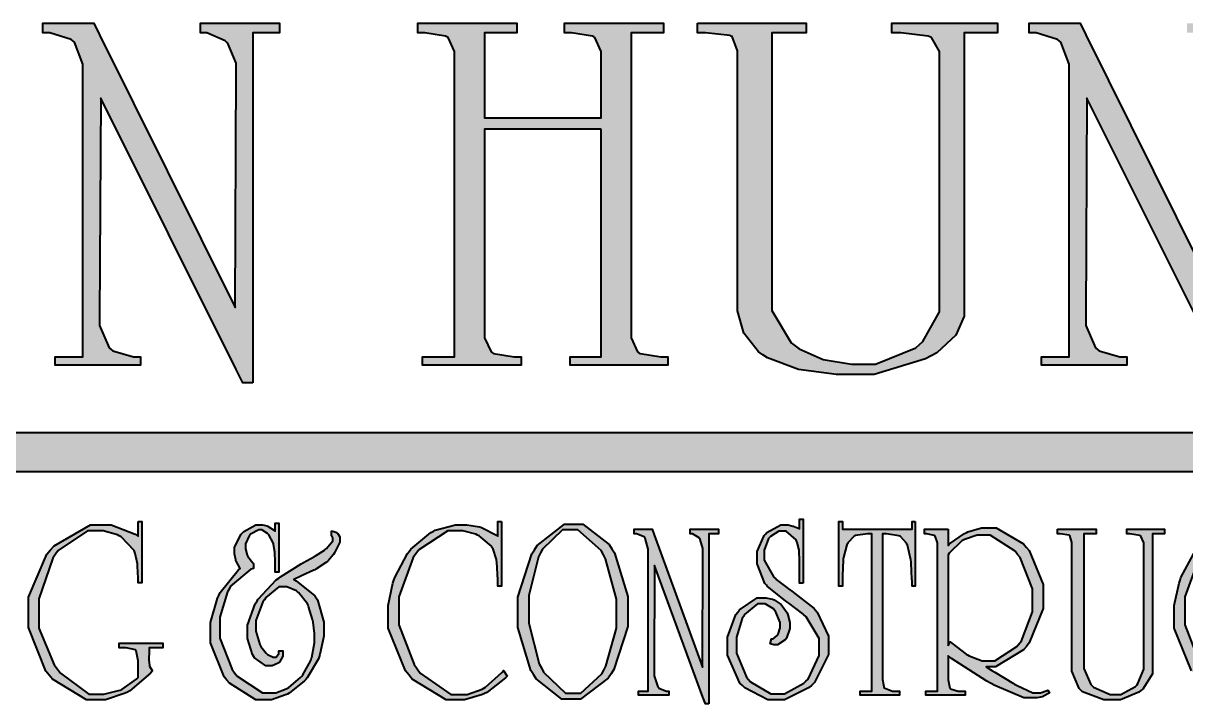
# Model space of a CAD drawing. Header units: inches. Extents: x 20 to 30501, y 10 to 21564.
# Drawn here: x 26789.1 to 27077.5, y 12664.1 to 12832.8 of the extents above; entities that cross this region are included whole.
import ezdxf

# ---------------------------------------------------------------- set-up
doc = ezdxf.new("R2010")
doc.units = ezdxf.units.IN
doc.header["$MEASUREMENT"] = 0
doc.layers.add('cat1', color=252, linetype='Continuous', lineweight=40)

# ---------------------------------------------------------------- blocks, each defined once
blk = doc.blocks.new('Logo lien Hung ENG')
h = blk.add_hatch(color=142)
h.dxf.hatch_style = 1
h.paths.add_polyline_path([(0.66645, 0.06885), (0.6587, 0.06885), (0.65343, 0.07932), (0.5485, 0.28939), (0.54759, 0.11957), (0.54759, 0.11334), (0.55513, 0.09586), (0.55664, 0.09463), (0.55784, 0.0937), (0.57406, 0.08898), (0.57949, 0.08898), (0.57949, 0.08257), (0.51318, 0.08257), (0.51318, 0.08898), (0.53473, 0.08898), (0.53473, 0.3156), (0.52821, 0.33279), (0.52698, 0.33382), (0.52567, 0.33491), (0.50917, 0.34006), (0.5037, 0.34006), (0.5037, 0.34734), (0.5433, 0.34734), (0.54759, 0.33849), (0.65267, 0.12734), (0.65354, 0.31105), (0.65354, 0.31641), (0.64741, 0.33117), (0.64621, 0.33242), (0.64498, 0.33371), (0.6307, 0.34006), (0.62598, 0.34006), (0.62598, 0.34734), (0.68713, 0.34734), (0.68713, 0.34006), (0.66645, 0.34006)])
h = blk.add_hatch(color=142)
h.dxf.hatch_style = 1
h.paths.add_polyline_path([(0.93648, 0.26525), (0.84609, 0.26525), (0.84609, 0.10368), (0.85107, 0.09278), (0.85211, 0.09224), (0.85309, 0.0917), (0.86914, 0.08898), (0.87452, 0.08898), (0.87452, 0.08257), (0.79785, 0.08257), (0.79785, 0.08898), (0.82281, 0.08898), (0.82281, 0.32542), (0.81777, 0.33632), (0.81679, 0.33686), (0.81575, 0.33741), (0.79975, 0.34006), (0.79443, 0.34006), (0.79443, 0.34734), (0.87105, 0.34734), (0.87105, 0.34006), (0.84609, 0.34006), (0.84609, 0.27409), (0.93648, 0.27409), (0.93648, 0.32542), (0.93164, 0.33632), (0.93067, 0.33686), (0.9297, 0.33741), (0.91348, 0.34006), (0.9081, 0.34006), (0.9081, 0.34734), (0.98471, 0.34734), (0.98471, 0.34006), (0.95975, 0.34006), (0.95975, 0.10368), (0.96474, 0.09278), (0.96577, 0.09224), (0.96675, 0.0917), (0.98275, 0.08898), (0.98813, 0.08898), (0.98813, 0.08257), (0.91239, 0.08257), (0.91239, 0.08898), (0.93648, 0.08898)])
h = blk.add_hatch(color=142)
h.dxf.hatch_style = 1
h.paths.add_polyline_path([(1.01107, 0.34734), (1.09549, 0.34734), (1.09549, 0.34006), (1.0688, 0.34006), (1.0688, 0.12495), (1.08382, 0.09984), (1.08686, 0.09745), (1.08985, 0.09511), (1.10857, 0.08692), (1.13038, 0.08334), (1.14904, 0.08334), (1.18039, 0.09609), (1.18327, 0.09864), (1.18582, 0.10092), (1.19879, 0.12398), (1.19879, 0.32542), (1.19249, 0.33632), (1.19125, 0.33686), (1.18995, 0.33741), (1.16878, 0.34006), (1.16179, 0.34006), (1.16179, 0.34734), (1.24355, 0.34734), (1.24355, 0.34006), (1.21773, 0.34006), (1.21773, 0.12039), (1.21132, 0.10591), (1.19652, 0.09224), (1.19228, 0.08979), (1.18799, 0.08741), (1.14795, 0.07531), (1.11882, 0.07531), (1.08942, 0.07916), (1.06543, 0.08811), (1.0618, 0.09066), (1.05849, 0.09293), (1.04699, 0.10742), (1.0421, 0.12452), (1.0421, 0.32611), (1.03809, 0.33703), (1.03734, 0.33746), (1.03652, 0.33789), (1.01742, 0.34006), (1.01107, 0.34006)])
h = blk.add_hatch(color=142)
h.dxf.hatch_style = 1
h.paths.add_polyline_path([(1.43093, 0.06885), (1.42324, 0.06885), (1.41798, 0.07932), (1.31299, 0.28939), (1.31213, 0.11957), (1.31213, 0.11334), (1.31967, 0.09586), (1.32118, 0.09463), (1.32238, 0.0937), (1.33855, 0.08898), (1.34398, 0.08898), (1.34398, 0.08257), (1.27767, 0.08257), (1.27767, 0.08898), (1.29921, 0.08898), (1.29921, 0.3156), (1.29275, 0.33279), (1.29145, 0.33382), (1.29016, 0.33491), (1.27371, 0.34006), (1.26824, 0.34006), (1.26824, 0.34734), (1.30784, 0.34734), (1.31213, 0.33849), (1.41716, 0.12734), (1.41803, 0.31105), (1.41803, 0.31641), (1.41189, 0.33117), (1.4107, 0.33242), (1.40946, 0.33371), (1.39518, 0.34006), (1.39046, 0.34006), (1.39046, 0.34734), (1.45161, 0.34734), (1.45161, 0.34006), (1.43093, 0.34006)])
h = blk.add_hatch(color=142)
h.dxf.hatch_style = 1
h.paths.add_polyline_path([(0, 0.03043), (1.76666, 0.03043), (1.76666, 0), (0, 0)])
h = blk.add_hatch(color=30)
h.dxf.hatch_style = 1
h.paths.add_polyline_path([(0.57753, -0.03862), (0.5803, -0.03862), (0.5803, -0.08593), (0.57753, -0.08593), (0.57753, -0.08251), (0.5771, -0.07314), (0.57705, -0.07226), (0.57693, -0.07134), (0.57531, -0.0632), (0.57509, -0.0625), (0.57455, -0.06108), (0.56441, -0.05034), (0.56288, -0.04958), (0.56159, -0.04893), (0.55041, -0.04568), (0.53836, -0.04568), (0.51563, -0.06087), (0.51346, -0.06395), (0.51129, -0.067), (0.50043, -0.09847), (0.50043, -0.12109), (0.51249, -0.14958), (0.51492, -0.15283), (0.51731, -0.15602), (0.53928, -0.17225), (0.55089, -0.17225), (0.56228, -0.16954), (0.56359, -0.16905), (0.56489, -0.16851), (0.5765, -0.16043), (0.57753, -0.1594), (0.57753, -0.14643), (0.57607, -0.13861), (0.5758, -0.13829), (0.57548, -0.13797), (0.5682, -0.13633), (0.56278, -0.13633), (0.56278, -0.1328), (0.59657, -0.1328), (0.59657, -0.13633), (0.5861, -0.13633), (0.5861, -0.1398), (0.58584, -0.14452), (0.58584, -0.14594), (0.58627, -0.14973), (0.58638, -0.15016), (0.58643, -0.15055), (0.58828, -0.15397), (0.5886, -0.15429), (0.58718, -0.15597), (0.57107, -0.16959), (0.56928, -0.17062), (0.56745, -0.17159), (0.5522, -0.17654), (0.53749, -0.17654), (0.51118, -0.16075), (0.50857, -0.15761), (0.50586, -0.15434), (0.49246, -0.12061), (0.49246, -0.09716), (0.50673, -0.06386), (0.50961, -0.06059), (0.51243, -0.05729), (0.54048, -0.04101), (0.55675, -0.04101), (0.57531, -0.04844), (0.57753, -0.04997)])
h = blk.add_hatch(color=30)
h.dxf.hatch_style = 1
h.paths.add_polyline_path([(0.66689, -0.07107), (0.66689, -0.07497), (0.66493, -0.07547), (0.64925, -0.0887), (0.64806, -0.09087), (0.64681, -0.09298), (0.64079, -0.11257), (0.64079, -0.12884), (0.65039, -0.15315), (0.65235, -0.15576), (0.65425, -0.1583), (0.67384, -0.17111), (0.68431, -0.17111), (0.69234, -0.16818), (0.69336, -0.16764), (0.69434, -0.16704), (0.70346, -0.15934), (0.70432, -0.15836), (0.70514, -0.15733), (0.71132, -0.1462), (0.71175, -0.14501), (0.71214, -0.14377), (0.71414, -0.13243), (0.71414, -0.12532), (0.71317, -0.11637), (0.713, -0.1154), (0.71278, -0.11436), (0.7097, -0.10439), (0.70927, -0.1034), (0.70871, -0.10232), (0.70193, -0.09364), (0.70113, -0.09298), (0.70025, -0.09233), (0.69271, -0.08902), (0.68648, -0.08902), (0.67649, -0.0975), (0.67541, -0.09918), (0.67427, -0.10086), (0.66874, -0.11512), (0.66874, -0.12358), (0.67177, -0.13368), (0.67242, -0.13476), (0.6727, -0.1353), (0.67677, -0.14051), (0.67731, -0.141), (0.67785, -0.14144), (0.68224, -0.14372), (0.68441, -0.14372), (0.68653, -0.14079), (0.68653, -0.13866), (0.68961, -0.13866), (0.68961, -0.14273), (0.68718, -0.14751), (0.6867, -0.14794), (0.6862, -0.14833), (0.68132, -0.15039), (0.67655, -0.15039), (0.66781, -0.14409), (0.66705, -0.14284), (0.66624, -0.14159), (0.66228, -0.12912), (0.66228, -0.11882), (0.6683, -0.10226), (0.66955, -0.10037), (0.67052, -0.09879), (0.68463, -0.08382), (0.68653, -0.08241), (0.68784, -0.08132), (0.70395, -0.07129), (0.70584, -0.0703), (0.71414, -0.06559), (0.71491, -0.06521), (0.72191, -0.06082), (0.72256, -0.06033), (0.72353, -0.05951), (0.72857, -0.0535), (0.72857, -0.05105), (0.72755, -0.04969), (0.72738, -0.04958), (0.72738, -0.04605), (0.72841, -0.04605), (0.73145, -0.04704), (0.73167, -0.04725), (0.73199, -0.04747), (0.73378, -0.05051), (0.73378, -0.05464), (0.72982, -0.06287), (0.72906, -0.06401), (0.72868, -0.06446), (0.72473, -0.06901), (0.72429, -0.0695), (0.72359, -0.07004), (0.71539, -0.07541), (0.71448, -0.07595), (0.71366, -0.07633), (0.7047, -0.0804), (0.70373, -0.08083), (0.6982, -0.08355), (0.70009, -0.08436), (0.71457, -0.09619), (0.71561, -0.09776), (0.71659, -0.09927), (0.72152, -0.11648), (0.72152, -0.12744), (0.71849, -0.14159), (0.71789, -0.14322), (0.71729, -0.1448), (0.70856, -0.15955), (0.70742, -0.16091), (0.70638, -0.16205), (0.6945, -0.17139), (0.6932, -0.17215), (0.69185, -0.17284), (0.68093, -0.17654), (0.66884, -0.17654), (0.64834, -0.16384), (0.64627, -0.16129), (0.64416, -0.15875), (0.63374, -0.13254), (0.63374, -0.11675), (0.63895, -0.09787), (0.64003, -0.09571), (0.64106, -0.09347), (0.655, -0.07616), (0.65674, -0.07497), (0.65636, -0.07443), (0.65354, -0.06922), (0.65338, -0.06873), (0.65316, -0.06819), (0.65213, -0.06358), (0.65213, -0.05832), (0.65745, -0.04829), (0.65853, -0.04725), (0.65956, -0.04616), (0.66868, -0.04101), (0.67399, -0.04101), (0.67757, -0.04194), (0.67802, -0.04215), (0.67839, -0.04232), (0.68317, -0.04557), (0.68377, -0.04605), (0.68377, -0.03982), (0.68653, -0.03982), (0.68653, -0.07769), (0.68377, -0.07769), (0.68377, -0.06895), (0.68355, -0.06326), (0.68355, -0.06277), (0.68349, -0.06222), (0.68257, -0.05637), (0.68246, -0.05572), (0.6823, -0.05501), (0.67893, -0.04883), (0.67845, -0.04829), (0.67791, -0.04769), (0.67329, -0.04491), (0.67177, -0.04491), (0.67102, -0.04497), (0.66456, -0.04839), (0.66402, -0.04898), (0.66348, -0.04952), (0.66075, -0.05572), (0.66075, -0.05962), (0.662, -0.06466), (0.66228, -0.06521), (0.66249, -0.06569), (0.66635, -0.07058)])
h = blk.add_hatch(color=30)
h.dxf.hatch_style = 1
h.paths.add_polyline_path([(0.85911, -0.03862), (0.85911, -0.08865), (0.85634, -0.08865), (0.85634, -0.0837), (0.85553, -0.06998), (0.85542, -0.06901), (0.85525, -0.06798), (0.85238, -0.0593), (0.852, -0.05859), (0.85135, -0.05751), (0.84191, -0.04952), (0.84066, -0.04898), (0.83936, -0.04839), (0.82927, -0.04568), (0.8176, -0.04568), (0.79503, -0.06054), (0.79286, -0.06352), (0.79064, -0.06651), (0.77957, -0.0969), (0.77957, -0.11843), (0.79141, -0.14925), (0.79378, -0.15261), (0.79611, -0.15593), (0.81982, -0.17264), (0.83268, -0.17264), (0.84413, -0.16845), (0.84555, -0.16764), (0.84691, -0.16677), (0.85949, -0.15537), (0.86063, -0.15391), (0.86367, -0.15821), (0.86242, -0.15961), (0.84777, -0.17084), (0.84614, -0.17165), (0.84446, -0.17247), (0.83052, -0.17654), (0.81625, -0.17654), (0.79005, -0.16058), (0.78739, -0.15739), (0.78467, -0.15419), (0.77127, -0.12115), (0.77127, -0.10357), (0.77496, -0.0862), (0.77573, -0.08404), (0.77642, -0.08187), (0.7863, -0.0632), (0.78755, -0.06168), (0.78885, -0.05994), (0.80431, -0.04698), (0.8061, -0.04616), (0.80784, -0.0453), (0.82346, -0.04101), (0.83231, -0.04101), (0.84207, -0.04264), (0.84321, -0.04302), (0.8443, -0.04334), (0.8552, -0.04915), (0.85634, -0.04997), (0.85634, -0.03862)])
h = blk.add_hatch(color=30)
h.dxf.hatch_style = 1
h.paths.add_polyline_path([(0.91824, -0.04491), (0.90648, -0.04491), (0.89091, -0.05984), (0.88938, -0.06287), (0.88786, -0.06586), (0.88027, -0.0958), (0.88027, -0.11734), (0.88841, -0.1487), (0.89009, -0.15195), (0.89171, -0.15522), (0.90892, -0.1715), (0.92063, -0.1715), (0.93685, -0.15657), (0.93853, -0.15359), (0.94017, -0.15061), (0.94846, -0.12115), (0.94846, -0.09864), (0.93984, -0.06743), (0.93816, -0.06423), (0.93642, -0.06098)], flags=16)
h.paths.add_polyline_path([(0.87196, -0.09711), (0.8826, -0.06369), (0.88477, -0.06044), (0.88689, -0.05712), (0.90793, -0.04058), (0.92236, -0.04058), (0.9426, -0.05641), (0.94467, -0.05962), (0.94673, -0.06277), (0.95703, -0.09651), (0.95703, -0.11995), (0.94624, -0.15321), (0.94413, -0.15652), (0.94195, -0.15977), (0.92052, -0.17616), (0.90609, -0.17616), (0.88613, -0.16026), (0.88411, -0.15711), (0.88206, -0.15391), (0.87196, -0.1205)])
h = blk.add_hatch(color=30)
h.dxf.hatch_style = 1
h.paths.add_polyline_path([(1.01998, -0.17968), (1.0172, -0.17968), (1.01536, -0.17458), (0.97792, -0.07264), (0.9776, -0.15505), (0.9776, -0.15804), (0.98031, -0.16655), (0.98085, -0.16715), (0.98128, -0.16758), (0.98699, -0.16991), (0.98893, -0.16991), (0.98893, -0.17301), (0.96534, -0.17301), (0.96534, -0.16991), (0.97299, -0.16991), (0.97299, -0.05989), (0.97066, -0.05154), (0.97023, -0.05105), (0.96973, -0.05051), (0.96388, -0.04801), (0.96198, -0.04801), (0.96198, -0.04448), (0.97607, -0.04448), (0.9776, -0.04877), (1.01509, -0.15132), (1.01536, -0.06212), (1.01536, -0.05951), (1.01318, -0.05236), (1.01275, -0.05176), (1.01232, -0.05111), (1.00723, -0.04801), (1.00554, -0.04801), (1.00554, -0.04448), (1.02735, -0.04448), (1.02735, -0.04801), (1.01998, -0.04801)])
h = blk.add_hatch(color=30)
h.dxf.hatch_style = 1
h.paths.add_polyline_path([(1.09305, -0.08632), (1.09028, -0.08632), (1.09028, -0.06857), (1.09002, -0.06173), (1.08996, -0.06119), (1.08991, -0.06065), (1.08832, -0.05484), (1.08811, -0.05425), (1.08763, -0.05284), (1.07992, -0.04605), (1.07428, -0.04605), (1.0676, -0.05012), (1.06695, -0.05094), (1.06625, -0.05176), (1.06293, -0.06065), (1.06293, -0.06847), (1.07032, -0.08159), (1.07184, -0.08301), (1.07221, -0.08333), (1.08041, -0.08968), (1.08166, -0.09059), (1.08427, -0.09239), (1.10146, -0.1059), (1.10227, -0.10682), (1.104, -0.10872), (1.11268, -0.12733), (1.11268, -0.14144), (1.10189, -0.16314), (1.09978, -0.16521), (1.09777, -0.16709), (1.07856, -0.17654), (1.0656, -0.17654), (1.0477, -0.16743), (1.04591, -0.16564), (1.04395, -0.16368), (1.03441, -0.14198), (1.03441, -0.12819), (1.04096, -0.11051), (1.04232, -0.10866), (1.04363, -0.10682), (1.05741, -0.09765), (1.06398, -0.09765), (1.06934, -0.09868), (1.06993, -0.0989), (1.07048, -0.09912), (1.07591, -0.10291), (1.07645, -0.10351), (1.07688, -0.10389), (1.08052, -0.10932), (1.08084, -0.11002), (1.08111, -0.11073), (1.08263, -0.11675), (1.08263, -0.12141), (1.08009, -0.12879), (1.0796, -0.12955), (1.07906, -0.13026), (1.0732, -0.13396), (1.07032, -0.13396), (1.06771, -0.1333), (1.06755, -0.13319), (1.06848, -0.12929), (1.06967, -0.12929), (1.07298, -0.12673), (1.0733, -0.12625), (1.07363, -0.1257), (1.07525, -0.12076), (1.07525, -0.11794), (1.07514, -0.1168), (1.0713, -0.10752), (1.07064, -0.10682), (1.06993, -0.10607), (1.06353, -0.10232), (1.05773, -0.10232), (1.04764, -0.11046), (1.04666, -0.11208), (1.0458, -0.11355), (1.04145, -0.12798), (1.04145, -0.1404), (1.04916, -0.15918), (1.05073, -0.16102), (1.05225, -0.16282), (1.06799, -0.17187), (1.07867, -0.17187), (1.09353, -0.16384), (1.09511, -0.16227), (1.09679, -0.16054), (1.10531, -0.14236), (1.10531, -0.12923), (1.09532, -0.1123), (1.09332, -0.11051), (1.09278, -0.11002), (1.08203, -0.10189), (1.08046, -0.10075), (1.07835, -0.09923), (1.06517, -0.08854), (1.06461, -0.08789), (1.06343, -0.08648), (1.05741, -0.0714), (1.05741, -0.06184), (1.06278, -0.04943), (1.06386, -0.04823), (1.06489, -0.04698), (1.07563, -0.04101), (1.08149, -0.04101), (1.08507, -0.04204), (1.08561, -0.04226), (1.0861, -0.04248), (1.09002, -0.044), (1.09028, -0.04411), (1.09028, -0.03668), (1.09305, -0.03668)])
h = blk.add_hatch(color=30)
h.dxf.hatch_style = 1
h.paths.add_polyline_path([(1.17996, -0.03862), (1.17996, -0.08865), (1.17746, -0.08865), (1.17746, -0.08436), (1.17736, -0.08311), (1.17677, -0.0709), (1.17671, -0.06972), (1.17655, -0.06819), (1.17389, -0.0568), (1.1735, -0.05604), (1.17307, -0.05523), (1.16846, -0.05018), (1.16798, -0.04997), (1.16727, -0.04964), (1.15767, -0.04801), (1.15446, -0.04801), (1.15446, -0.16091), (1.15545, -0.16634), (1.15566, -0.16677), (1.15582, -0.16726), (1.16217, -0.16991), (1.16764, -0.16991), (1.16764, -0.17301), (1.13727, -0.17301), (1.13727, -0.16991), (1.14617, -0.16991), (1.14617, -0.04801), (1.14291, -0.04801), (1.13368, -0.04932), (1.13314, -0.04958), (1.13255, -0.0498), (1.12767, -0.05512), (1.12728, -0.05593), (1.12685, -0.05669), (1.12424, -0.06629), (1.12414, -0.06743), (1.12398, -0.06852), (1.12343, -0.0804), (1.12343, -0.08865), (1.12067, -0.08865), (1.12067, -0.03862), (1.12343, -0.03862), (1.12343, -0.04448), (1.17746, -0.04448), (1.17746, -0.03862)])
h = blk.add_hatch(color=30)
h.dxf.hatch_style = 1
h.paths.add_polyline_path([(1.20541, -0.04448), (1.20541, -0.05701), (1.20655, -0.05593), (1.21821, -0.04779), (1.21935, -0.04725), (1.22066, -0.04659), (1.23128, -0.04334), (1.24263, -0.04334), (1.26373, -0.05593), (1.26596, -0.05848), (1.26813, -0.06098), (1.27909, -0.08729), (1.27909, -0.10584), (1.26824, -0.13259), (1.26606, -0.13525), (1.26384, -0.13786), (1.24209, -0.15115), (1.23486, -0.15115), (1.23921, -0.15391), (1.24149, -0.15527), (1.25614, -0.16405), (1.25684, -0.16444), (1.25885, -0.16552), (1.27106, -0.17111), (1.27702, -0.17111), (1.28218, -0.16948), (1.28277, -0.16916), (1.28402, -0.17111), (1.28364, -0.17144), (1.27946, -0.17393), (1.27903, -0.17409), (1.27854, -0.1742), (1.27414, -0.17497), (1.264, -0.17497), (1.2417, -0.16552), (1.23813, -0.16368), (1.23535, -0.16222), (1.20811, -0.14464), (1.20541, -0.14258), (1.20541, -0.16118), (1.20677, -0.16748), (1.20703, -0.16786), (1.20731, -0.16818), (1.21323, -0.16991), (1.21859, -0.16991), (1.21859, -0.17301), (1.18821, -0.17301), (1.18821, -0.16991), (1.19711, -0.16991), (1.19711, -0.05512), (1.19532, -0.0498), (1.19499, -0.04958), (1.19461, -0.04932), (1.18892, -0.04801), (1.18702, -0.04801), (1.18702, -0.04448)])
h.paths.add_polyline_path([(1.20541, -0.13476), (1.20693, -0.13162), (1.20817, -0.1327), (1.21935, -0.14116), (1.22032, -0.14176), (1.22163, -0.14252), (1.23178, -0.14648), (1.24149, -0.14648), (1.25868, -0.1353), (1.26216, -0.13086), (1.27084, -0.10855), (1.27084, -0.09071), (1.26118, -0.06646), (1.25928, -0.06401), (1.25732, -0.06152), (1.23796, -0.0492), (1.22786, -0.0492), (1.21821, -0.05236), (1.21713, -0.053), (1.21604, -0.05359), (1.20628, -0.06315), (1.20541, -0.06446)], flags=16)
h = blk.add_hatch(color=30)
h.dxf.hatch_style = 1
h.paths.add_polyline_path([(1.29016, -0.04448), (1.32027, -0.04448), (1.32027, -0.04801), (1.31071, -0.04801), (1.31071, -0.15246), (1.31609, -0.16465), (1.31717, -0.16579), (1.3182, -0.16694), (1.331, -0.17264), (1.33936, -0.17264), (1.35053, -0.16644), (1.35157, -0.16521), (1.35249, -0.16405), (1.3571, -0.15289), (1.3571, -0.05512), (1.35482, -0.0498), (1.35439, -0.04958), (1.35391, -0.04932), (1.34636, -0.04801), (1.34386, -0.04801), (1.34386, -0.04448), (1.37305, -0.04448), (1.37305, -0.04801), (1.36382, -0.04801), (1.36382, -0.15662), (1.35628, -0.16834), (1.35477, -0.16954), (1.35325, -0.17068), (1.33892, -0.17654), (1.32613, -0.17654), (1.30952, -0.17036), (1.30823, -0.16911), (1.30703, -0.16797), (1.30123, -0.1544), (1.30123, -0.05479), (1.29981, -0.04947), (1.29954, -0.04926), (1.29921, -0.04904), (1.29238, -0.04801), (1.29016, -0.04801)])
h = blk.add_hatch(color=30)
h.dxf.hatch_style = 1
h.paths.add_polyline_path([(1.46853, -0.03862), (1.46853, -0.08865), (1.46577, -0.08865), (1.46577, -0.0837), (1.46496, -0.06998), (1.46485, -0.06901), (1.46468, -0.06798), (1.46186, -0.0593), (1.46149, -0.05859), (1.46084, -0.05751), (1.45139, -0.04952), (1.45014, -0.04898), (1.44885, -0.04839), (1.43875, -0.04568), (1.42709, -0.04568), (1.40446, -0.06054), (1.4023, -0.06352), (1.40007, -0.06651), (1.389, -0.0969), (1.389, -0.11843), (1.40082, -0.14925), (1.40321, -0.15261), (1.40555, -0.15593), (1.42931, -0.17264), (1.44211, -0.17264), (1.45361, -0.16845), (1.45503, -0.16764), (1.45638, -0.16677), (1.46892, -0.15537), (1.47006, -0.15391), (1.47316, -0.15821), (1.47191, -0.15961), (1.4572, -0.17084), (1.45557, -0.17165), (1.45389, -0.17247), (1.44, -0.17654), (1.42573, -0.17654), (1.39953, -0.16058), (1.39686, -0.15739), (1.39416, -0.15419), (1.38075, -0.12115), (1.38075, -0.10357), (1.38445, -0.0862), (1.3852, -0.08404), (1.38591, -0.08187), (1.39578, -0.0632), (1.39703, -0.06168), (1.39834, -0.05994), (1.4138, -0.04698), (1.41559, -0.04616), (1.41732, -0.0453), (1.43295, -0.04101), (1.44174, -0.04101), (1.45156, -0.04264), (1.45264, -0.04302), (1.45373, -0.04334), (1.46463, -0.04915), (1.46577, -0.04997), (1.46577, -0.03862)])
at = {"color": 142}
for points in [[(0.66645, 0.06885), (0.6587, 0.06885), (0.65343, 0.07932), (0.5485, 0.28939), (0.54759, 0.11957), (0.54759, 0.11334), (0.55513, 0.09586), (0.55664, 0.09463), (0.55784, 0.0937), (0.57406, 0.08898), (0.57949, 0.08898), (0.57949, 0.08257), (0.51318, 0.08257), (0.51318, 0.08898), (0.53473, 0.08898), (0.53473, 0.3156), (0.52821, 0.33279), (0.52698, 0.33382), (0.52567, 0.33491), (0.50917, 0.34006), (0.5037, 0.34006), (0.5037, 0.34734), (0.5433, 0.34734), (0.54759, 0.33849), (0.65267, 0.12734), (0.65354, 0.31105), (0.65354, 0.31641), (0.64741, 0.33117), (0.64621, 0.33242), (0.64498, 0.33371), (0.6307, 0.34006), (0.62598, 0.34006), (0.62598, 0.34734), (0.68713, 0.34734), (0.68713, 0.34006), (0.66645, 0.34006), (0.66645, 0.06885)], [(0.66645, 0.06885), (0.6587, 0.06885), (0.65343, 0.07932), (0.5485, 0.28939), (0.54759, 0.11957), (0.54759, 0.11334), (0.55513, 0.09586), (0.55664, 0.09463), (0.55784, 0.0937), (0.57406, 0.08898), (0.57949, 0.08898), (0.57949, 0.08257), (0.51318, 0.08257), (0.51318, 0.08898), (0.53473, 0.08898), (0.53473, 0.3156), (0.52821, 0.33279), (0.52698, 0.33382), (0.52567, 0.33491), (0.50917, 0.34006), (0.5037, 0.34006), (0.5037, 0.34734), (0.5433, 0.34734), (0.54759, 0.33849), (0.65267, 0.12734), (0.65354, 0.31105), (0.65354, 0.31641), (0.64741, 0.33117), (0.64621, 0.33242), (0.64498, 0.33371), (0.6307, 0.34006), (0.62598, 0.34006), (0.62598, 0.34734), (0.68713, 0.34734), (0.68713, 0.34006), (0.66645, 0.34006), (0.66645, 0.06885)], [(1.41798, 0.07932), (1.31299, 0.28939), (1.31213, 0.11957), (1.31213, 0.11334), (1.31967, 0.09586), (1.32118, 0.09463), (1.32238, 0.0937), (1.33855, 0.08898), (1.34398, 0.08898), (1.34398, 0.08257), (1.27767, 0.08257), (1.27767, 0.08898), (1.29921, 0.08898), (1.29921, 0.3156), (1.29275, 0.33279), (1.29145, 0.33382), (1.29016, 0.33491), (1.27371, 0.34006), (1.26824, 0.34006), (1.26824, 0.34734), (1.30784, 0.34734), (1.31213, 0.33849), (1.41716, 0.12734)], [(0, 0.03043), (1.76666, 0.03043), (1.76666, 0), (0, 0), (0, 0.03043)]]:
    blk.add_lwpolyline(points, dxfattribs=at)
at = {"color": 142, "flags": 128}
for points in [[(0.93648, 0.26525), (0.84609, 0.26525), (0.84609, 0.10368), (0.85107, 0.09278), (0.85211, 0.09224), (0.85309, 0.0917), (0.86914, 0.08898), (0.87452, 0.08898), (0.87452, 0.08257), (0.79785, 0.08257), (0.79785, 0.08898), (0.82281, 0.08898), (0.82281, 0.32542), (0.81777, 0.33632), (0.81679, 0.33686), (0.81575, 0.33741), (0.79975, 0.34006), (0.79443, 0.34006), (0.79443, 0.34734), (0.87105, 0.34734), (0.87105, 0.34006), (0.84609, 0.34006), (0.84609, 0.27409), (0.93648, 0.27409), (0.93648, 0.32542), (0.93164, 0.33632), (0.93067, 0.33686), (0.9297, 0.33741), (0.91348, 0.34006), (0.9081, 0.34006), (0.9081, 0.34734), (0.98471, 0.34734), (0.98471, 0.34006), (0.95975, 0.34006), (0.95975, 0.10368), (0.96474, 0.09278), (0.96577, 0.09224), (0.96675, 0.0917), (0.98275, 0.08898), (0.98813, 0.08898), (0.98813, 0.08257), (0.91239, 0.08257), (0.91239, 0.08898), (0.93648, 0.08898), (0.93648, 0.26525)], [(0.93648, 0.26525), (0.84609, 0.26525), (0.84609, 0.10368), (0.85107, 0.09278), (0.85211, 0.09224), (0.85309, 0.0917), (0.86914, 0.08898), (0.87452, 0.08898), (0.87452, 0.08257), (0.79785, 0.08257), (0.79785, 0.08898), (0.82281, 0.08898), (0.82281, 0.32542), (0.81777, 0.33632), (0.81679, 0.33686), (0.81575, 0.33741), (0.79975, 0.34006), (0.79443, 0.34006), (0.79443, 0.34734), (0.87105, 0.34734), (0.87105, 0.34006), (0.84609, 0.34006), (0.84609, 0.27409), (0.93648, 0.27409), (0.93648, 0.32542), (0.93164, 0.33632), (0.93067, 0.33686), (0.9297, 0.33741), (0.91348, 0.34006), (0.9081, 0.34006), (0.9081, 0.34734), (0.98471, 0.34734), (0.98471, 0.34006), (0.95975, 0.34006), (0.95975, 0.10368), (0.96474, 0.09278), (0.96577, 0.09224), (0.96675, 0.0917), (0.98275, 0.08898), (0.98813, 0.08898), (0.98813, 0.08257), (0.91239, 0.08257), (0.91239, 0.08898), (0.93648, 0.08898), (0.93648, 0.26525)], [(1.01107, 0.34734), (1.09549, 0.34734), (1.09549, 0.34006), (1.0688, 0.34006), (1.0688, 0.12495), (1.08382, 0.09984), (1.08686, 0.09745), (1.08985, 0.09511), (1.10857, 0.08692), (1.13038, 0.08334), (1.14904, 0.08334), (1.18039, 0.09609), (1.18327, 0.09864), (1.18582, 0.10092), (1.19879, 0.12398), (1.19879, 0.32542), (1.19249, 0.33632), (1.19125, 0.33686), (1.18995, 0.33741), (1.16878, 0.34006), (1.16179, 0.34006), (1.16179, 0.34734), (1.24355, 0.34734), (1.24355, 0.34006), (1.21773, 0.34006), (1.21773, 0.12039), (1.21132, 0.10591), (1.19652, 0.09224), (1.19228, 0.08979), (1.18799, 0.08741), (1.14795, 0.07531), (1.11882, 0.07531), (1.08942, 0.07916), (1.06543, 0.08811), (1.0618, 0.09066), (1.05849, 0.09293), (1.04699, 0.10742), (1.0421, 0.12452), (1.0421, 0.32611), (1.03809, 0.33703), (1.03734, 0.33746), (1.03652, 0.33789), (1.01742, 0.34006), (1.01107, 0.34006), (1.01107, 0.34734)], [(1.41798, 0.07932), (1.31299, 0.28939), (1.31213, 0.11957), (1.31213, 0.11334), (1.31967, 0.09586), (1.32118, 0.09463), (1.32238, 0.0937), (1.33855, 0.08898), (1.34398, 0.08898), (1.34398, 0.08257), (1.27767, 0.08257), (1.27767, 0.08898), (1.29921, 0.08898), (1.29921, 0.3156), (1.29275, 0.33279), (1.29145, 0.33382), (1.29016, 0.33491), (1.27371, 0.34006), (1.26824, 0.34006), (1.26824, 0.34734), (1.30784, 0.34734), (1.31213, 0.33849), (1.41716, 0.12734)]]:
    blk.add_lwpolyline(points, dxfattribs=at)
at = {"color": 30}
for points in [[(0.57753, -0.03862), (0.5803, -0.03862), (0.5803, -0.08593), (0.57753, -0.08593), (0.57753, -0.08251), (0.5771, -0.07314), (0.57705, -0.07226), (0.57693, -0.07134), (0.57531, -0.0632), (0.57509, -0.0625), (0.57455, -0.06108), (0.56441, -0.05034), (0.56288, -0.04958), (0.56159, -0.04893), (0.55041, -0.04568), (0.53836, -0.04568), (0.51563, -0.06087), (0.51346, -0.06395), (0.51129, -0.067), (0.50043, -0.09847), (0.50043, -0.12109), (0.51249, -0.14958), (0.51492, -0.15283), (0.51731, -0.15602), (0.53928, -0.17225), (0.55089, -0.17225), (0.56228, -0.16954), (0.56359, -0.16905), (0.56489, -0.16851), (0.5765, -0.16043), (0.57753, -0.1594), (0.57753, -0.14643), (0.57607, -0.13861), (0.5758, -0.13829), (0.57548, -0.13797), (0.5682, -0.13633), (0.56278, -0.13633), (0.56278, -0.1328), (0.59657, -0.1328), (0.59657, -0.13633), (0.5861, -0.13633), (0.5861, -0.1398), (0.58584, -0.14452), (0.58584, -0.14594), (0.58627, -0.14973), (0.58638, -0.15016), (0.58643, -0.15055), (0.58828, -0.15397), (0.5886, -0.15429), (0.58718, -0.15597), (0.57107, -0.16959), (0.56928, -0.17062), (0.56745, -0.17159), (0.5522, -0.17654), (0.53749, -0.17654), (0.51118, -0.16075), (0.50857, -0.15761), (0.50586, -0.15434), (0.49246, -0.12061), (0.49246, -0.09716), (0.50673, -0.06386), (0.50961, -0.06059), (0.51243, -0.05729), (0.54048, -0.04101), (0.55675, -0.04101), (0.57531, -0.04844), (0.57753, -0.04997), (0.57753, -0.03862)], [(0.57753, -0.03862), (0.5803, -0.03862), (0.5803, -0.08593), (0.57753, -0.08593), (0.57753, -0.08251), (0.5771, -0.07314), (0.57705, -0.07226), (0.57693, -0.07134), (0.57531, -0.0632), (0.57509, -0.0625), (0.57455, -0.06108), (0.56441, -0.05034), (0.56288, -0.04958), (0.56159, -0.04893), (0.55041, -0.04568), (0.53836, -0.04568), (0.51563, -0.06087), (0.51346, -0.06395), (0.51129, -0.067), (0.50043, -0.09847), (0.50043, -0.12109), (0.51249, -0.14958), (0.51492, -0.15283), (0.51731, -0.15602), (0.53928, -0.17225), (0.55089, -0.17225), (0.56228, -0.16954), (0.56359, -0.16905), (0.56489, -0.16851), (0.5765, -0.16043), (0.57753, -0.1594), (0.57753, -0.14643), (0.57607, -0.13861), (0.5758, -0.13829), (0.57548, -0.13797), (0.5682, -0.13633), (0.56278, -0.13633), (0.56278, -0.1328), (0.59657, -0.1328), (0.59657, -0.13633), (0.5861, -0.13633), (0.5861, -0.1398), (0.58584, -0.14452), (0.58584, -0.14594), (0.58627, -0.14973), (0.58638, -0.15016), (0.58643, -0.15055), (0.58828, -0.15397), (0.5886, -0.15429), (0.58718, -0.15597), (0.57107, -0.16959), (0.56928, -0.17062), (0.56745, -0.17159), (0.5522, -0.17654), (0.53749, -0.17654), (0.51118, -0.16075), (0.50857, -0.15761), (0.50586, -0.15434), (0.49246, -0.12061), (0.49246, -0.09716), (0.50673, -0.06386), (0.50961, -0.06059), (0.51243, -0.05729), (0.54048, -0.04101), (0.55675, -0.04101), (0.57531, -0.04844), (0.57753, -0.04997), (0.57753, -0.03862)], [(0.66689, -0.07107), (0.66689, -0.07497), (0.66493, -0.07547), (0.64925, -0.0887), (0.64806, -0.09087), (0.64681, -0.09298), (0.64079, -0.11257), (0.64079, -0.12884), (0.65039, -0.15315), (0.65235, -0.15576), (0.65425, -0.1583), (0.67384, -0.17111), (0.68431, -0.17111), (0.69234, -0.16818), (0.69336, -0.16764), (0.69434, -0.16704), (0.70346, -0.15934), (0.70432, -0.15836), (0.70514, -0.15733), (0.71132, -0.1462), (0.71175, -0.14501), (0.71214, -0.14377), (0.71414, -0.13243), (0.71414, -0.12532), (0.71317, -0.11637), (0.713, -0.1154), (0.71278, -0.11436), (0.7097, -0.10439), (0.70927, -0.1034), (0.70871, -0.10232), (0.70193, -0.09364), (0.70113, -0.09298), (0.70025, -0.09233), (0.69271, -0.08902), (0.68648, -0.08902), (0.67649, -0.0975), (0.67541, -0.09918), (0.67427, -0.10086), (0.66874, -0.11512), (0.66874, -0.12358), (0.67177, -0.13368), (0.67242, -0.13476), (0.6727, -0.1353), (0.67677, -0.14051), (0.67731, -0.141), (0.67785, -0.14144), (0.68224, -0.14372), (0.68441, -0.14372), (0.68653, -0.14079), (0.68653, -0.13866), (0.68961, -0.13866), (0.68961, -0.14273), (0.68718, -0.14751), (0.6867, -0.14794), (0.6862, -0.14833), (0.68132, -0.15039), (0.67655, -0.15039), (0.66781, -0.14409), (0.66705, -0.14284), (0.66624, -0.14159), (0.66228, -0.12912), (0.66228, -0.11882), (0.6683, -0.10226), (0.66955, -0.10037), (0.67052, -0.09879), (0.68463, -0.08382), (0.68653, -0.08241), (0.68784, -0.08132), (0.70395, -0.07129), (0.70584, -0.0703), (0.71414, -0.06559), (0.71491, -0.06521), (0.72191, -0.06082), (0.72256, -0.06033), (0.72353, -0.05951), (0.72857, -0.0535), (0.72857, -0.05105), (0.72755, -0.04969), (0.72738, -0.04958), (0.72738, -0.04605), (0.72841, -0.04605), (0.73145, -0.04704), (0.73167, -0.04725), (0.73199, -0.04747), (0.73378, -0.05051), (0.73378, -0.05464), (0.72982, -0.06287), (0.72906, -0.06401), (0.72868, -0.06446), (0.72473, -0.06901), (0.72429, -0.0695), (0.72359, -0.07004), (0.71539, -0.07541), (0.71448, -0.07595), (0.71366, -0.07633), (0.7047, -0.0804), (0.70373, -0.08083), (0.6982, -0.08355), (0.70009, -0.08436), (0.71457, -0.09619), (0.71561, -0.09776), (0.71659, -0.09927), (0.72152, -0.11648), (0.72152, -0.12744), (0.71849, -0.14159), (0.71789, -0.14322), (0.71729, -0.1448), (0.70856, -0.15955), (0.70742, -0.16091), (0.70638, -0.16205), (0.6945, -0.17139), (0.6932, -0.17215), (0.69185, -0.17284), (0.68093, -0.17654), (0.66884, -0.17654), (0.64834, -0.16384), (0.64627, -0.16129), (0.64416, -0.15875), (0.63374, -0.13254), (0.63374, -0.11675), (0.63895, -0.09787), (0.64003, -0.09571), (0.64106, -0.09347), (0.655, -0.07616), (0.65674, -0.07497), (0.65636, -0.07443), (0.65354, -0.06922), (0.65338, -0.06873), (0.65316, -0.06819), (0.65213, -0.06358), (0.65213, -0.05832), (0.65745, -0.04829), (0.65853, -0.04725), (0.65956, -0.04616), (0.66868, -0.04101), (0.67399, -0.04101), (0.67757, -0.04194), (0.67802, -0.04215), (0.67839, -0.04232), (0.68317, -0.04557), (0.68377, -0.04605), (0.68377, -0.03982), (0.68653, -0.03982), (0.68653, -0.07769), (0.68377, -0.07769), (0.68377, -0.06895), (0.68355, -0.06326), (0.68355, -0.06277), (0.68349, -0.06222), (0.68257, -0.05637), (0.68246, -0.05572), (0.6823, -0.05501), (0.67893, -0.04883), (0.67845, -0.04829), (0.67791, -0.04769), (0.67329, -0.04491), (0.67177, -0.04491), (0.67102, -0.04497), (0.66456, -0.04839), (0.66402, -0.04898), (0.66348, -0.04952), (0.66075, -0.05572), (0.66075, -0.05962), (0.662, -0.06466), (0.66228, -0.06521), (0.66249, -0.06569), (0.66635, -0.07058), (0.66689, -0.07107)], [(0.66689, -0.07107), (0.66689, -0.07497), (0.66493, -0.07547), (0.64925, -0.0887), (0.64806, -0.09087), (0.64681, -0.09298), (0.64079, -0.11257), (0.64079, -0.12884), (0.65039, -0.15315), (0.65235, -0.15576), (0.65425, -0.1583), (0.67384, -0.17111), (0.68431, -0.17111), (0.69234, -0.16818), (0.69336, -0.16764), (0.69434, -0.16704), (0.70346, -0.15934), (0.70432, -0.15836), (0.70514, -0.15733), (0.71132, -0.1462), (0.71175, -0.14501), (0.71214, -0.14377), (0.71414, -0.13243), (0.71414, -0.12532), (0.71317, -0.11637), (0.713, -0.1154), (0.71278, -0.11436), (0.7097, -0.10439), (0.70927, -0.1034), (0.70871, -0.10232), (0.70193, -0.09364), (0.70113, -0.09298), (0.70025, -0.09233), (0.69271, -0.08902), (0.68648, -0.08902), (0.67649, -0.0975), (0.67541, -0.09918), (0.67427, -0.10086), (0.66874, -0.11512), (0.66874, -0.12358), (0.67177, -0.13368), (0.67242, -0.13476), (0.6727, -0.1353), (0.67677, -0.14051), (0.67731, -0.141), (0.67785, -0.14144), (0.68224, -0.14372), (0.68441, -0.14372), (0.68653, -0.14079), (0.68653, -0.13866), (0.68961, -0.13866), (0.68961, -0.14273), (0.68718, -0.14751), (0.6867, -0.14794), (0.6862, -0.14833), (0.68132, -0.15039), (0.67655, -0.15039), (0.66781, -0.14409), (0.66705, -0.14284), (0.66624, -0.14159), (0.66228, -0.12912), (0.66228, -0.11882), (0.6683, -0.10226), (0.66955, -0.10037), (0.67052, -0.09879), (0.68463, -0.08382), (0.68653, -0.08241), (0.68784, -0.08132), (0.70395, -0.07129), (0.70584, -0.0703), (0.71414, -0.06559), (0.71491, -0.06521), (0.72191, -0.06082), (0.72256, -0.06033), (0.72353, -0.05951), (0.72857, -0.0535), (0.72857, -0.05105), (0.72755, -0.04969), (0.72738, -0.04958), (0.72738, -0.04605), (0.72841, -0.04605), (0.73145, -0.04704), (0.73167, -0.04725), (0.73199, -0.04747), (0.73378, -0.05051), (0.73378, -0.05464), (0.72982, -0.06287), (0.72906, -0.06401), (0.72868, -0.06446), (0.72473, -0.06901), (0.72429, -0.0695), (0.72359, -0.07004), (0.71539, -0.07541), (0.71448, -0.07595), (0.71366, -0.07633), (0.7047, -0.0804), (0.70373, -0.08083), (0.6982, -0.08355), (0.70009, -0.08436), (0.71457, -0.09619), (0.71561, -0.09776), (0.71659, -0.09927), (0.72152, -0.11648), (0.72152, -0.12744), (0.71849, -0.14159), (0.71789, -0.14322), (0.71729, -0.1448), (0.70856, -0.15955), (0.70742, -0.16091), (0.70638, -0.16205), (0.6945, -0.17139), (0.6932, -0.17215), (0.69185, -0.17284), (0.68093, -0.17654), (0.66884, -0.17654), (0.64834, -0.16384), (0.64627, -0.16129), (0.64416, -0.15875), (0.63374, -0.13254), (0.63374, -0.11675), (0.63895, -0.09787), (0.64003, -0.09571), (0.64106, -0.09347), (0.655, -0.07616), (0.65674, -0.07497), (0.65636, -0.07443), (0.65354, -0.06922), (0.65338, -0.06873), (0.65316, -0.06819), (0.65213, -0.06358), (0.65213, -0.05832), (0.65745, -0.04829), (0.65853, -0.04725), (0.65956, -0.04616), (0.66868, -0.04101), (0.67399, -0.04101), (0.67757, -0.04194), (0.67802, -0.04215), (0.67839, -0.04232), (0.68317, -0.04557), (0.68377, -0.04605), (0.68377, -0.03982), (0.68653, -0.03982), (0.68653, -0.07769), (0.68377, -0.07769), (0.68377, -0.06895), (0.68355, -0.06326), (0.68355, -0.06277), (0.68349, -0.06222), (0.68257, -0.05637), (0.68246, -0.05572), (0.6823, -0.05501), (0.67893, -0.04883), (0.67845, -0.04829), (0.67791, -0.04769), (0.67329, -0.04491), (0.67177, -0.04491), (0.67102, -0.04497), (0.66456, -0.04839), (0.66402, -0.04898), (0.66348, -0.04952), (0.66075, -0.05572), (0.66075, -0.05962), (0.662, -0.06466), (0.66228, -0.06521), (0.66249, -0.06569), (0.66635, -0.07058), (0.66689, -0.07107)], [(0.85911, -0.03862), (0.85911, -0.08865), (0.85634, -0.08865), (0.85634, -0.0837), (0.85553, -0.06998), (0.85542, -0.06901), (0.85525, -0.06798), (0.85238, -0.0593), (0.852, -0.05859), (0.85135, -0.05751), (0.84191, -0.04952), (0.84066, -0.04898), (0.83936, -0.04839), (0.82927, -0.04568), (0.8176, -0.04568), (0.79503, -0.06054), (0.79286, -0.06352), (0.79064, -0.06651), (0.77957, -0.0969), (0.77957, -0.11843), (0.79141, -0.14925), (0.79378, -0.15261), (0.79611, -0.15593), (0.81982, -0.17264), (0.83268, -0.17264), (0.84413, -0.16845), (0.84555, -0.16764), (0.84691, -0.16677), (0.85949, -0.15537), (0.86063, -0.15391), (0.86367, -0.15821), (0.86242, -0.15961), (0.84777, -0.17084), (0.84614, -0.17165), (0.84446, -0.17247), (0.83052, -0.17654), (0.81625, -0.17654), (0.79005, -0.16058), (0.78739, -0.15739), (0.78467, -0.15419), (0.77127, -0.12115), (0.77127, -0.10357), (0.77496, -0.0862), (0.77573, -0.08404), (0.77642, -0.08187), (0.7863, -0.0632), (0.78755, -0.06168), (0.78885, -0.05994), (0.80431, -0.04698), (0.8061, -0.04616), (0.80784, -0.0453), (0.82346, -0.04101), (0.83231, -0.04101), (0.84207, -0.04264), (0.84321, -0.04302), (0.8443, -0.04334), (0.8552, -0.04915), (0.85634, -0.04997), (0.85634, -0.03862), (0.85911, -0.03862)], [(0.85911, -0.03862), (0.85911, -0.08865), (0.85634, -0.08865), (0.85634, -0.0837), (0.85553, -0.06998), (0.85542, -0.06901), (0.85525, -0.06798), (0.85238, -0.0593), (0.852, -0.05859), (0.85135, -0.05751), (0.84191, -0.04952), (0.84066, -0.04898), (0.83936, -0.04839), (0.82927, -0.04568), (0.8176, -0.04568), (0.79503, -0.06054), (0.79286, -0.06352), (0.79064, -0.06651), (0.77957, -0.0969), (0.77957, -0.11843), (0.79141, -0.14925), (0.79378, -0.15261), (0.79611, -0.15593), (0.81982, -0.17264), (0.83268, -0.17264), (0.84413, -0.16845), (0.84555, -0.16764), (0.84691, -0.16677), (0.85949, -0.15537), (0.86063, -0.15391), (0.86367, -0.15821), (0.86242, -0.15961), (0.84777, -0.17084), (0.84614, -0.17165), (0.84446, -0.17247), (0.83052, -0.17654), (0.81625, -0.17654), (0.79005, -0.16058), (0.78739, -0.15739), (0.78467, -0.15419), (0.77127, -0.12115), (0.77127, -0.10357), (0.77496, -0.0862), (0.77573, -0.08404), (0.77642, -0.08187), (0.7863, -0.0632), (0.78755, -0.06168), (0.78885, -0.05994), (0.80431, -0.04698), (0.8061, -0.04616), (0.80784, -0.0453), (0.82346, -0.04101), (0.83231, -0.04101), (0.84207, -0.04264), (0.84321, -0.04302), (0.8443, -0.04334), (0.8552, -0.04915), (0.85634, -0.04997), (0.85634, -0.03862), (0.85911, -0.03862)], [(0.87196, -0.09711), (0.8826, -0.06369), (0.88477, -0.06044), (0.88689, -0.05712), (0.90793, -0.04058), (0.92236, -0.04058), (0.9426, -0.05641), (0.94467, -0.05962), (0.94673, -0.06277), (0.95703, -0.09651), (0.95703, -0.11995), (0.94624, -0.15321), (0.94413, -0.15652), (0.94195, -0.15977), (0.92052, -0.17616), (0.90609, -0.17616), (0.88613, -0.16026), (0.88411, -0.15711), (0.88206, -0.15391), (0.87196, -0.1205), (0.87196, -0.09711)], [(0.87196, -0.09711), (0.8826, -0.06369), (0.88477, -0.06044), (0.88689, -0.05712), (0.90793, -0.04058), (0.92236, -0.04058), (0.9426, -0.05641), (0.94467, -0.05962), (0.94673, -0.06277), (0.95703, -0.09651), (0.95703, -0.11995), (0.94624, -0.15321), (0.94413, -0.15652), (0.94195, -0.15977), (0.92052, -0.17616), (0.90609, -0.17616), (0.88613, -0.16026), (0.88411, -0.15711), (0.88206, -0.15391), (0.87196, -0.1205), (0.87196, -0.09711)], [(0.91824, -0.04491), (0.90648, -0.04491), (0.89091, -0.05984), (0.88938, -0.06287), (0.88786, -0.06586), (0.88027, -0.0958), (0.88027, -0.11734), (0.88841, -0.1487), (0.89009, -0.15195), (0.89171, -0.15522), (0.90892, -0.1715), (0.92063, -0.1715), (0.93685, -0.15657), (0.93853, -0.15359), (0.94017, -0.15061), (0.94846, -0.12115), (0.94846, -0.09864), (0.93984, -0.06743), (0.93816, -0.06423), (0.93642, -0.06098), (0.91824, -0.04491)], [(0.91824, -0.04491), (0.90648, -0.04491), (0.89091, -0.05984), (0.88938, -0.06287), (0.88786, -0.06586), (0.88027, -0.0958), (0.88027, -0.11734), (0.88841, -0.1487), (0.89009, -0.15195), (0.89171, -0.15522), (0.90892, -0.1715), (0.92063, -0.1715), (0.93685, -0.15657), (0.93853, -0.15359), (0.94017, -0.15061), (0.94846, -0.12115), (0.94846, -0.09864), (0.93984, -0.06743), (0.93816, -0.06423), (0.93642, -0.06098), (0.91824, -0.04491)], [(1.01998, -0.17968), (1.0172, -0.17968), (1.01536, -0.17458), (0.97792, -0.07264), (0.9776, -0.15505), (0.9776, -0.15804), (0.98031, -0.16655), (0.98085, -0.16715), (0.98128, -0.16758), (0.98699, -0.16991), (0.98893, -0.16991), (0.98893, -0.17301), (0.96534, -0.17301), (0.96534, -0.16991), (0.97299, -0.16991), (0.97299, -0.05989), (0.97066, -0.05154), (0.97023, -0.05105), (0.96973, -0.05051), (0.96388, -0.04801), (0.96198, -0.04801), (0.96198, -0.04448), (0.97607, -0.04448), (0.9776, -0.04877), (1.01509, -0.15132), (1.01536, -0.06212), (1.01536, -0.05951), (1.01318, -0.05236), (1.01275, -0.05176), (1.01232, -0.05111), (1.00723, -0.04801), (1.00554, -0.04801), (1.00554, -0.04448), (1.02735, -0.04448), (1.02735, -0.04801), (1.01998, -0.04801), (1.01998, -0.17968)], [(1.01998, -0.17968), (1.0172, -0.17968), (1.01536, -0.17458), (0.97792, -0.07264), (0.9776, -0.15505), (0.9776, -0.15804), (0.98031, -0.16655), (0.98085, -0.16715), (0.98128, -0.16758), (0.98699, -0.16991), (0.98893, -0.16991), (0.98893, -0.17301), (0.96534, -0.17301), (0.96534, -0.16991), (0.97299, -0.16991), (0.97299, -0.05989), (0.97066, -0.05154), (0.97023, -0.05105), (0.96973, -0.05051), (0.96388, -0.04801), (0.96198, -0.04801), (0.96198, -0.04448), (0.97607, -0.04448), (0.9776, -0.04877), (1.01509, -0.15132), (1.01536, -0.06212), (1.01536, -0.05951), (1.01318, -0.05236), (1.01275, -0.05176), (1.01232, -0.05111), (1.00723, -0.04801), (1.00554, -0.04801), (1.00554, -0.04448), (1.02735, -0.04448), (1.02735, -0.04801), (1.01998, -0.04801), (1.01998, -0.17968)], [(1.09305, -0.08632), (1.09028, -0.08632), (1.09028, -0.06857), (1.09002, -0.06173), (1.08996, -0.06119), (1.08991, -0.06065), (1.08832, -0.05484), (1.08811, -0.05425), (1.08763, -0.05284), (1.07992, -0.04605), (1.07428, -0.04605), (1.0676, -0.05012), (1.06695, -0.05094), (1.06625, -0.05176), (1.06293, -0.06065), (1.06293, -0.06847), (1.07032, -0.08159), (1.07184, -0.08301), (1.07221, -0.08333), (1.08041, -0.08968), (1.08166, -0.09059), (1.08427, -0.09239), (1.10146, -0.1059), (1.10227, -0.10682), (1.104, -0.10872), (1.11268, -0.12733), (1.11268, -0.14144), (1.10189, -0.16314), (1.09978, -0.16521), (1.09777, -0.16709), (1.07856, -0.17654), (1.0656, -0.17654), (1.0477, -0.16743), (1.04591, -0.16564), (1.04395, -0.16368), (1.03441, -0.14198), (1.03441, -0.12819), (1.04096, -0.11051), (1.04232, -0.10866), (1.04363, -0.10682), (1.05741, -0.09765), (1.06398, -0.09765), (1.06934, -0.09868), (1.06993, -0.0989), (1.07048, -0.09912), (1.07591, -0.10291), (1.07645, -0.10351), (1.07688, -0.10389), (1.08052, -0.10932), (1.08084, -0.11002), (1.08111, -0.11073), (1.08263, -0.11675), (1.08263, -0.12141), (1.08009, -0.12879), (1.0796, -0.12955), (1.07906, -0.13026), (1.0732, -0.13396), (1.07032, -0.13396), (1.06771, -0.1333), (1.06755, -0.13319), (1.06848, -0.12929), (1.06967, -0.12929), (1.07298, -0.12673), (1.0733, -0.12625), (1.07363, -0.1257), (1.07525, -0.12076), (1.07525, -0.11794), (1.07514, -0.1168), (1.0713, -0.10752), (1.07064, -0.10682), (1.06993, -0.10607), (1.06353, -0.10232), (1.05773, -0.10232), (1.04764, -0.11046), (1.04666, -0.11208), (1.0458, -0.11355), (1.04145, -0.12798), (1.04145, -0.1404), (1.04916, -0.15918), (1.05073, -0.16102), (1.05225, -0.16282), (1.06799, -0.17187), (1.07867, -0.17187), (1.09353, -0.16384), (1.09511, -0.16227), (1.09679, -0.16054), (1.10531, -0.14236), (1.10531, -0.12923), (1.09532, -0.1123), (1.09332, -0.11051), (1.09278, -0.11002), (1.08203, -0.10189), (1.08046, -0.10075), (1.07835, -0.09923), (1.06517, -0.08854), (1.06461, -0.08789), (1.06343, -0.08648), (1.05741, -0.0714), (1.05741, -0.06184), (1.06278, -0.04943), (1.06386, -0.04823), (1.06489, -0.04698), (1.07563, -0.04101), (1.08149, -0.04101), (1.08507, -0.04204), (1.08561, -0.04226), (1.0861, -0.04248), (1.09002, -0.044), (1.09028, -0.04411), (1.09028, -0.03668), (1.09305, -0.03668), (1.09305, -0.08632)], [(1.09305, -0.08632), (1.09028, -0.08632), (1.09028, -0.06857), (1.09002, -0.06173), (1.08996, -0.06119), (1.08991, -0.06065), (1.08832, -0.05484), (1.08811, -0.05425), (1.08763, -0.05284), (1.07992, -0.04605), (1.07428, -0.04605), (1.0676, -0.05012), (1.06695, -0.05094), (1.06625, -0.05176), (1.06293, -0.06065), (1.06293, -0.06847), (1.07032, -0.08159), (1.07184, -0.08301), (1.07221, -0.08333), (1.08041, -0.08968), (1.08166, -0.09059), (1.08427, -0.09239), (1.10146, -0.1059), (1.10227, -0.10682), (1.104, -0.10872), (1.11268, -0.12733), (1.11268, -0.14144), (1.10189, -0.16314), (1.09978, -0.16521), (1.09777, -0.16709), (1.07856, -0.17654), (1.0656, -0.17654), (1.0477, -0.16743), (1.04591, -0.16564), (1.04395, -0.16368), (1.03441, -0.14198), (1.03441, -0.12819), (1.04096, -0.11051), (1.04232, -0.10866), (1.04363, -0.10682), (1.05741, -0.09765), (1.06398, -0.09765), (1.06934, -0.09868), (1.06993, -0.0989), (1.07048, -0.09912), (1.07591, -0.10291), (1.07645, -0.10351), (1.07688, -0.10389), (1.08052, -0.10932), (1.08084, -0.11002), (1.08111, -0.11073), (1.08263, -0.11675), (1.08263, -0.12141), (1.08009, -0.12879), (1.0796, -0.12955), (1.07906, -0.13026), (1.0732, -0.13396), (1.07032, -0.13396), (1.06771, -0.1333), (1.06755, -0.13319), (1.06848, -0.12929), (1.06967, -0.12929), (1.07298, -0.12673), (1.0733, -0.12625), (1.07363, -0.1257), (1.07525, -0.12076), (1.07525, -0.11794), (1.07514, -0.1168), (1.0713, -0.10752), (1.07064, -0.10682), (1.06993, -0.10607), (1.06353, -0.10232), (1.05773, -0.10232), (1.04764, -0.11046), (1.04666, -0.11208), (1.0458, -0.11355), (1.04145, -0.12798), (1.04145, -0.1404), (1.04916, -0.15918), (1.05073, -0.16102), (1.05225, -0.16282), (1.06799, -0.17187), (1.07867, -0.17187), (1.09353, -0.16384), (1.09511, -0.16227), (1.09679, -0.16054), (1.10531, -0.14236), (1.10531, -0.12923), (1.09532, -0.1123), (1.09332, -0.11051), (1.09278, -0.11002), (1.08203, -0.10189), (1.08046, -0.10075), (1.07835, -0.09923), (1.06517, -0.08854), (1.06461, -0.08789), (1.06343, -0.08648), (1.05741, -0.0714), (1.05741, -0.06184), (1.06278, -0.04943), (1.06386, -0.04823), (1.06489, -0.04698), (1.07563, -0.04101), (1.08149, -0.04101), (1.08507, -0.04204), (1.08561, -0.04226), (1.0861, -0.04248), (1.09002, -0.044), (1.09028, -0.04411), (1.09028, -0.03668), (1.09305, -0.03668), (1.09305, -0.08632)], [(1.17996, -0.03862), (1.17996, -0.08865), (1.17746, -0.08865), (1.17746, -0.08436), (1.17736, -0.08311), (1.17677, -0.0709), (1.17671, -0.06972), (1.17655, -0.06819), (1.17389, -0.0568), (1.1735, -0.05604), (1.17307, -0.05523), (1.16846, -0.05018), (1.16798, -0.04997), (1.16727, -0.04964), (1.15767, -0.04801), (1.15446, -0.04801), (1.15446, -0.16091), (1.15545, -0.16634), (1.15566, -0.16677), (1.15582, -0.16726), (1.16217, -0.16991), (1.16764, -0.16991), (1.16764, -0.17301), (1.13727, -0.17301), (1.13727, -0.16991), (1.14617, -0.16991), (1.14617, -0.04801), (1.14291, -0.04801), (1.13368, -0.04932), (1.13314, -0.04958), (1.13255, -0.0498), (1.12767, -0.05512), (1.12728, -0.05593), (1.12685, -0.05669), (1.12424, -0.06629), (1.12414, -0.06743), (1.12398, -0.06852), (1.12343, -0.0804), (1.12343, -0.08865), (1.12067, -0.08865), (1.12067, -0.03862), (1.12343, -0.03862), (1.12343, -0.04448), (1.17746, -0.04448), (1.17746, -0.03862), (1.17996, -0.03862)], [(1.17996, -0.03862), (1.17996, -0.08865), (1.17746, -0.08865), (1.17746, -0.08436), (1.17736, -0.08311), (1.17677, -0.0709), (1.17671, -0.06972), (1.17655, -0.06819), (1.17389, -0.0568), (1.1735, -0.05604), (1.17307, -0.05523), (1.16846, -0.05018), (1.16798, -0.04997), (1.16727, -0.04964), (1.15767, -0.04801), (1.15446, -0.04801), (1.15446, -0.16091), (1.15545, -0.16634), (1.15566, -0.16677), (1.15582, -0.16726), (1.16217, -0.16991), (1.16764, -0.16991), (1.16764, -0.17301), (1.13727, -0.17301), (1.13727, -0.16991), (1.14617, -0.16991), (1.14617, -0.04801), (1.14291, -0.04801), (1.13368, -0.04932), (1.13314, -0.04958), (1.13255, -0.0498), (1.12767, -0.05512), (1.12728, -0.05593), (1.12685, -0.05669), (1.12424, -0.06629), (1.12414, -0.06743), (1.12398, -0.06852), (1.12343, -0.0804), (1.12343, -0.08865), (1.12067, -0.08865), (1.12067, -0.03862), (1.12343, -0.03862), (1.12343, -0.04448), (1.17746, -0.04448), (1.17746, -0.03862), (1.17996, -0.03862)], [(1.20541, -0.04448), (1.20541, -0.05701), (1.20655, -0.05593), (1.21821, -0.04779), (1.21935, -0.04725), (1.22066, -0.04659), (1.23128, -0.04334), (1.24263, -0.04334), (1.26373, -0.05593), (1.26596, -0.05848), (1.26813, -0.06098), (1.27909, -0.08729), (1.27909, -0.10584), (1.26824, -0.13259), (1.26606, -0.13525), (1.26384, -0.13786), (1.24209, -0.15115), (1.23486, -0.15115), (1.23921, -0.15391), (1.24149, -0.15527), (1.25614, -0.16405), (1.25684, -0.16444), (1.25885, -0.16552), (1.27106, -0.17111), (1.27702, -0.17111), (1.28218, -0.16948), (1.28277, -0.16916), (1.28402, -0.17111), (1.28364, -0.17144), (1.27946, -0.17393), (1.27903, -0.17409), (1.27854, -0.1742), (1.27414, -0.17497), (1.264, -0.17497), (1.2417, -0.16552), (1.23813, -0.16368), (1.23535, -0.16222), (1.20811, -0.14464), (1.20541, -0.14258), (1.20541, -0.16118), (1.20677, -0.16748), (1.20703, -0.16786), (1.20731, -0.16818), (1.21323, -0.16991), (1.21859, -0.16991), (1.21859, -0.17301), (1.18821, -0.17301), (1.18821, -0.16991), (1.19711, -0.16991), (1.19711, -0.05512), (1.19532, -0.0498), (1.19499, -0.04958), (1.19461, -0.04932), (1.18892, -0.04801), (1.18702, -0.04801), (1.18702, -0.04448), (1.20541, -0.04448)], [(1.20541, -0.04448), (1.20541, -0.05701), (1.20655, -0.05593), (1.21821, -0.04779), (1.21935, -0.04725), (1.22066, -0.04659), (1.23128, -0.04334), (1.24263, -0.04334), (1.26373, -0.05593), (1.26596, -0.05848), (1.26813, -0.06098), (1.27909, -0.08729), (1.27909, -0.10584), (1.26824, -0.13259), (1.26606, -0.13525), (1.26384, -0.13786), (1.24209, -0.15115), (1.23486, -0.15115), (1.23921, -0.15391), (1.24149, -0.15527), (1.25614, -0.16405), (1.25684, -0.16444), (1.25885, -0.16552), (1.27106, -0.17111), (1.27702, -0.17111), (1.28218, -0.16948), (1.28277, -0.16916), (1.28402, -0.17111), (1.28364, -0.17144), (1.27946, -0.17393), (1.27903, -0.17409), (1.27854, -0.1742), (1.27414, -0.17497), (1.264, -0.17497), (1.2417, -0.16552), (1.23813, -0.16368), (1.23535, -0.16222), (1.20811, -0.14464), (1.20541, -0.14258), (1.20541, -0.16118), (1.20677, -0.16748), (1.20703, -0.16786), (1.20731, -0.16818), (1.21323, -0.16991), (1.21859, -0.16991), (1.21859, -0.17301), (1.18821, -0.17301), (1.18821, -0.16991), (1.19711, -0.16991), (1.19711, -0.05512), (1.19532, -0.0498), (1.19499, -0.04958), (1.19461, -0.04932), (1.18892, -0.04801), (1.18702, -0.04801), (1.18702, -0.04448), (1.20541, -0.04448)], [(1.29016, -0.04448), (1.32027, -0.04448), (1.32027, -0.04801), (1.31071, -0.04801), (1.31071, -0.15246), (1.31609, -0.16465), (1.31717, -0.16579), (1.3182, -0.16694), (1.331, -0.17264), (1.33936, -0.17264), (1.35053, -0.16644), (1.35157, -0.16521), (1.35249, -0.16405), (1.3571, -0.15289), (1.3571, -0.05512), (1.35482, -0.0498), (1.35439, -0.04958), (1.35391, -0.04932), (1.34636, -0.04801), (1.34386, -0.04801), (1.34386, -0.04448), (1.37305, -0.04448), (1.37305, -0.04801), (1.36382, -0.04801), (1.36382, -0.15662), (1.35628, -0.16834), (1.35477, -0.16954), (1.35325, -0.17068), (1.33892, -0.17654), (1.32613, -0.17654), (1.30952, -0.17036), (1.30823, -0.16911), (1.30703, -0.16797), (1.30123, -0.1544), (1.30123, -0.05479), (1.29981, -0.04947), (1.29954, -0.04926), (1.29921, -0.04904), (1.29238, -0.04801), (1.29016, -0.04801), (1.29016, -0.04448)], [(1.29016, -0.04448), (1.32027, -0.04448), (1.32027, -0.04801), (1.31071, -0.04801), (1.31071, -0.15246), (1.31609, -0.16465), (1.31717, -0.16579), (1.3182, -0.16694), (1.331, -0.17264), (1.33936, -0.17264), (1.35053, -0.16644), (1.35157, -0.16521), (1.35249, -0.16405), (1.3571, -0.15289), (1.3571, -0.05512), (1.35482, -0.0498), (1.35439, -0.04958), (1.35391, -0.04932), (1.34636, -0.04801), (1.34386, -0.04801), (1.34386, -0.04448), (1.37305, -0.04448), (1.37305, -0.04801), (1.36382, -0.04801), (1.36382, -0.15662), (1.35628, -0.16834), (1.35477, -0.16954), (1.35325, -0.17068), (1.33892, -0.17654), (1.32613, -0.17654), (1.30952, -0.17036), (1.30823, -0.16911), (1.30703, -0.16797), (1.30123, -0.1544), (1.30123, -0.05479), (1.29981, -0.04947), (1.29954, -0.04926), (1.29921, -0.04904), (1.29238, -0.04801), (1.29016, -0.04801), (1.29016, -0.04448)], [(1.40007, -0.06651), (1.389, -0.0969), (1.389, -0.11843), (1.40082, -0.14925)], [(1.39416, -0.15419), (1.38075, -0.12115), (1.38075, -0.10357), (1.38445, -0.0862), (1.3852, -0.08404), (1.38591, -0.08187), (1.39578, -0.0632)], [(1.40007, -0.06651), (1.389, -0.0969), (1.389, -0.11843), (1.40082, -0.14925)], [(1.39416, -0.15419), (1.38075, -0.12115), (1.38075, -0.10357), (1.38445, -0.0862), (1.3852, -0.08404), (1.38591, -0.08187), (1.39578, -0.0632)], [(1.20541, -0.13476), (1.20693, -0.13162), (1.20817, -0.1327), (1.21935, -0.14116), (1.22032, -0.14176), (1.22163, -0.14252), (1.23178, -0.14648), (1.24149, -0.14648), (1.25868, -0.1353), (1.26216, -0.13086), (1.27084, -0.10855), (1.27084, -0.09071), (1.26118, -0.06646), (1.25928, -0.06401), (1.25732, -0.06152), (1.23796, -0.0492), (1.22786, -0.0492), (1.21821, -0.05236), (1.21713, -0.053), (1.21604, -0.05359), (1.20628, -0.06315), (1.20541, -0.06446), (1.20541, -0.13476)], [(1.20541, -0.13476), (1.20693, -0.13162), (1.20817, -0.1327), (1.21935, -0.14116), (1.22032, -0.14176), (1.22163, -0.14252), (1.23178, -0.14648), (1.24149, -0.14648), (1.25868, -0.1353), (1.26216, -0.13086), (1.27084, -0.10855), (1.27084, -0.09071), (1.26118, -0.06646), (1.25928, -0.06401), (1.25732, -0.06152), (1.23796, -0.0492), (1.22786, -0.0492), (1.21821, -0.05236), (1.21713, -0.053), (1.21604, -0.05359), (1.20628, -0.06315), (1.20541, -0.06446), (1.20541, -0.13476)]]:
    blk.add_lwpolyline(points, dxfattribs=at)
blk = doc.blocks.new('A$C074D4DC1')
at = {"xscale": 469.3379773820748, "yscale": 469.3379773820748, "zscale": 469.3379773820748}
blk.add_blockref('Logo lien Hung ENG', (39061.7, 17601.39), dxfattribs=at)

msp = doc.modelspace()

# ---------------------------------------------------------------- block references
at = {"layer": 'cat1', "xscale": 0.6820248024487114, "yscale": 0.6820248024487114, "zscale": 0.6820248024487114}
msp.add_blockref('A$C074D4DC1', (-8.34, 717.07), dxfattribs=at)

doc.saveas('drawing.dxf')
